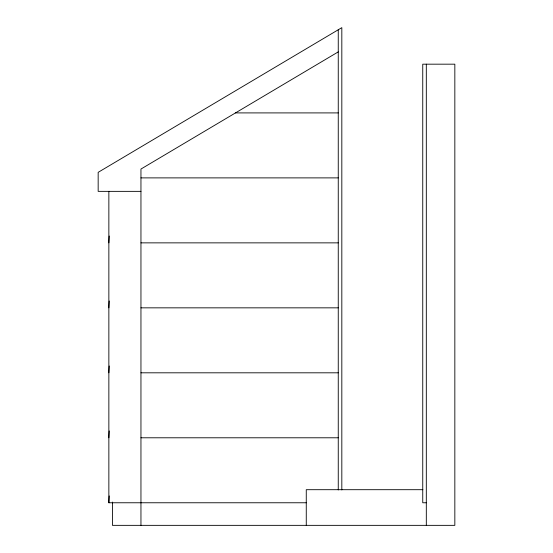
<?xml version="1.0" encoding="UTF-8"?>
<svg xmlns="http://www.w3.org/2000/svg" width="553" height="553" viewBox="0 0 553 553"><rect width="100%" height="100%" fill="white"/><g stroke="black" fill="none" stroke-linecap="round" stroke-linejoin="round"><path stroke-width="0.83" d="M108.858 242.864L109.231 236.013M108.858 307.841L109.231 300.998M108.858 372.812L109.231 365.975M108.858 437.789L109.231 430.953M306.376 502.767L108.858 502.767L109.231 495.93M338.256 51.885L140.953 169.052L140.953 525.35M235.488 112.909L338.256 112.909M140.953 177.886L338.256 177.886M140.953 191.359L98.164 191.359L98.164 172.342L341.823 27.65L341.823 489.923M140.953 242.864L338.256 242.864M140.953 307.841L338.256 307.841M140.953 372.812L338.256 372.812M140.953 437.789L338.256 437.789M422.858 489.695L306.265 489.695L306.265 525.35M426.315 502.767L422.748 502.767L422.748 64.176L454.836 64.176L454.836 525.35L112.425 525.35L112.425 502.048M426.315 64.176L426.315 525.35M338.256 29.765L338.256 489.944M108.858 191.359L108.858 502.767"/></g></svg>
